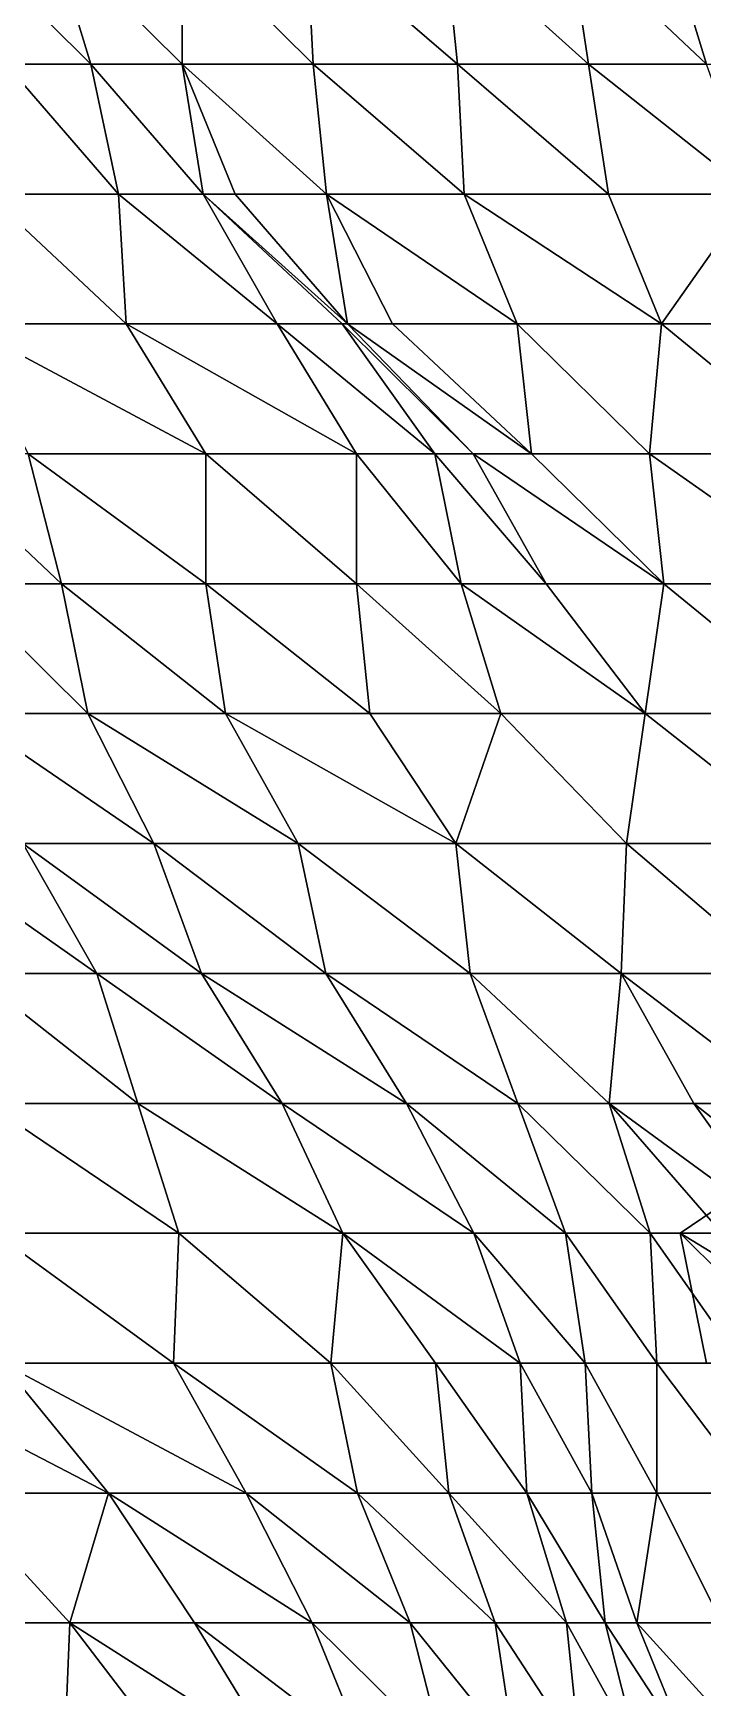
# Model space of a CAD drawing. Header units: metres. Extents: x -137 to 231, y -240 to 234.
# Drawn here: x 92.7 to 123.7, y 9 to 85.4 of the extents above; entities that cross this region are included whole.
import ezdxf

# ---------------------------------------------------------------- set-up
doc = ezdxf.new("R2010")
doc.units = ezdxf.units.M

msp = doc.modelspace()

# ---------------------------------------------------------------- linework, layer by layer
for points in [[(89.31651, 90, -493.45175), (95.37306, 84, -496.8832), (93.53914, 90, -497.94205), (93.53924, 90.0001, -497.94196)], [(89.31651, 90, -493.45175), (91.4561, 84, -492.21646), (95.37306, 84, -496.8832), (95.37316, 84.0001, -496.88312)], [(93.53914, 90, -497.94205), (99.59569, 84, -501.37347), (99.59569, 90, -501.37347), (99.59579, 90.0001, -501.37338)], [(93.53914, 90, -497.94205), (95.37306, 84, -496.8832), (99.59569, 84, -501.37347), (99.59579, 84.0001, -501.37338)], [(99.59569, 90, -501.37347), (105.65227, 84, -504.80493), (105.3466, 90, -504.98138), (105.3467, 90.0001, -504.9813)], [(99.59569, 90, -501.37347), (99.59569, 84, -501.37347), (105.65227, 84, -504.80493), (105.65237, 84.0001, -504.80484)], [(105.3466, 90, -504.98138), (112.320114, 84, -507.88342), (111.70882, 90, -508.23636), (111.708916, 90.0001, -508.23627)], [(105.3466, 90, -504.98138), (105.65227, 84, -504.80493), (112.320114, 84, -507.88342), (112.32021, 84.0001, -507.88333)], [(111.70882, 90, -508.23636), (118.37669, 84, -511.31488), (117.45973, 90, -511.8443), (117.45983, 90.0001, -511.8442)], [(111.70882, 90, -508.23636), (112.320114, 84, -507.88342), (118.37669, 84, -511.31488), (118.37679, 84.0001, -511.3148)], [(117.45973, 90, -511.8443), (123.821945, 84, -515.09924), (121.98799, 90, -516.1581), (121.98809, 90.0001, -516.15796)], [(117.45973, 90, -511.8443), (118.37669, 84, -511.31488), (123.821945, 84, -515.09924), (123.822044, 84.0001, -515.0991)], [(121.98799, 90, -516.1581), (130.48982, 84, -518.17773), (127.43324, 90, -519.9425), (127.43334, 90.0001, -519.9424)], [(121.98799, 90, -516.1581), (123.821945, 84, -515.09924), (130.48982, 84, -518.17773), (130.48993, 84.0001, -518.1776)], [(91.4561, 84, -492.21646), (90.59569, 78, -485.78503), (96.65227, 78, -489.21646), (96.65237, 78.0001, -489.21637)], [(95.37306, 84, -496.8832), (91.4561, 84, -492.21646), (96.65227, 78, -489.21646), (96.65237, 78.0001, -489.21637)], [(95.37306, 84, -496.8832), (96.65227, 78, -489.21646), (100.56923, 78, -493.8832), (100.56933, 78.0001, -493.88312)], [(99.59569, 84, -501.37347), (95.37306, 84, -496.8832), (100.56923, 78, -493.8832), (100.56933, 78.0001, -493.88312)], [(99.59569, 84, -501.37347), (106.263565, 78, -504.452), (105.65227, 84, -504.80493), (105.65237, 84.0001, -504.80484)], [(99.59569, 84, -501.37347), (100.56923, 78, -493.8832), (102.04094, 78, -499.9617), (102.04104, 78.0001, -499.9616)], [(99.59569, 84, -501.37347), (102.04094, 78, -499.9617), (106.263565, 78, -504.452), (106.263664, 78.0001, -504.4519)], [(105.65227, 84, -504.80493), (112.62578, 78, -507.70694), (112.320114, 84, -507.88342), (112.32021, 84.0001, -507.88333)], [(105.65227, 84, -504.80493), (106.263565, 78, -504.452), (112.62578, 78, -507.70694), (112.62588, 78.0001, -507.70685)], [(112.320114, 84, -507.88342), (119.293655, 78, -510.78546), (118.37669, 84, -511.31488), (118.37679, 84.0001, -511.3148)], [(112.320114, 84, -507.88342), (112.62578, 78, -507.70694), (119.293655, 78, -510.78546), (119.293755, 78.0001, -510.78537)], [(118.37669, 84, -511.31488), (125.96153, 78, -513.86395), (123.821945, 84, -515.09924), (123.822044, 84.0001, -515.0991)], [(118.37669, 84, -511.31488), (119.293655, 78, -510.78546), (125.96153, 78, -513.86395), (125.96163, 78.0001, -513.86383)], [(90.59569, 78, -485.78503), (89.42963, 72, -479.53003), (97.01448, 72, -482.07913), (97.01458, 72.0001, -482.07904)], [(96.65227, 78, -489.21646), (90.59569, 78, -485.78503), (97.01448, 72, -482.07913), (97.01458, 72.0001, -482.07904)], [(96.65227, 78, -489.21646), (97.01448, 72, -482.07913), (103.98799, 72, -484.98117), (103.98809, 72.0001, -484.98108)], [(100.56923, 78, -493.8832), (96.65227, 78, -489.21646), (103.98799, 72, -484.98117), (103.98809, 72.0001, -484.98108)], [(107.23711, 72, -496.9617), (102.04094, 78, -499.9617), (100.56923, 78, -493.8832), (100.56933, 78.0001, -493.88312)], [(100.56923, 78, -493.8832), (103.98799, 72, -484.98117), (106.98799, 72, -490.17734), (106.98809, 72.0001, -490.17725)], [(107.23711, 72, -496.9617), (100.56923, 78, -493.8832), (106.98799, 72, -490.17734), (106.98809, 72.0001, -490.17725)], [(106.263565, 78, -504.452), (102.04094, 78, -499.9617), (107.23711, 72, -496.9617), (107.237206, 72.0001, -496.9616)], [(106.263565, 78, -504.452), (115.07103, 72, -506.29517), (112.62578, 78, -507.70694), (112.62588, 78.0001, -507.70685)], [(106.263565, 78, -504.452), (107.23711, 72, -496.9617), (109.320114, 72, -502.6873), (109.32021, 72.0001, -502.6872)], [(106.263565, 78, -504.452), (109.320114, 72, -502.6873), (115.07103, 72, -506.29517), (115.07113, 72.0001, -506.29507)], [(112.62578, 78, -507.70694), (121.73891, 72, -509.3737), (119.293655, 78, -510.78546), (119.293755, 78.0001, -510.78537)], [(112.62578, 78, -507.70694), (115.07103, 72, -506.29517), (121.73891, 72, -509.3737), (121.739006, 72.0001, -509.3736)], [(121.73891, 72, -509.3737), (125.96153, 78, -513.86395), (119.293655, 78, -510.78546), (119.293755, 78.0001, -510.78537)], [(121.73891, 72, -509.3737), (130.54637, 72, -511.2169), (125.96153, 78, -513.86395), (125.96163, 78.0001, -513.86383)], [(89.42963, 72, -479.53003), (100.68236, 66, -479.9615), (97.01448, 72, -482.07913), (97.01458, 72.0001, -482.07904)], [(89.42963, 72, -479.53003), (92.48619, 66, -477.76532), (100.68236, 66, -479.9615), (100.68246, 66.0001, -479.9614)], [(97.01448, 72, -482.07913), (107.65587, 66, -482.86353), (103.98799, 72, -484.98117), (103.98809, 72.0001, -484.98108)], [(97.01448, 72, -482.07913), (100.68236, 66, -479.9615), (107.65587, 66, -482.86353), (107.65597, 66.0001, -482.86343)], [(103.98799, 72, -484.98117), (111.2672, 66, -487.70673), (106.98799, 72, -490.17734), (106.98809, 72.0001, -490.17725)], [(103.98799, 72, -484.98117), (107.65587, 66, -482.86353), (111.2672, 66, -487.70673), (111.267296, 66.0001, -487.70663)], [(113.04457, 66, -493.60876), (107.23711, 72, -496.9617), (106.98799, 72, -490.17734), (106.98809, 72.0001, -490.17725)], [(113.04457, 66, -493.60876), (106.98799, 72, -490.17734), (111.2672, 66, -487.70673), (111.267296, 66.0001, -487.70663)], [(115.73891, 66, -498.98138), (109.320114, 72, -502.6873), (107.23711, 72, -496.9617), (107.237206, 72.0001, -496.9616)], [(115.73891, 66, -498.98138), (107.23711, 72, -496.9617), (113.04457, 66, -493.60876), (113.04467, 66.0001, -493.60867)], [(115.07103, 72, -506.29517), (109.320114, 72, -502.6873), (115.73891, 66, -498.98138), (115.739006, 66.0001, -498.9813)], [(115.07103, 72, -506.29517), (115.73891, 66, -498.98138), (121.18416, 66, -502.76578), (121.18426, 66.0001, -502.7657)], [(121.73891, 72, -509.3737), (115.07103, 72, -506.29517), (121.18416, 66, -502.76578), (121.18426, 66.0001, -502.7657)], [(121.73891, 72, -509.3737), (121.18416, 66, -502.76578), (129.07466, 66, -505.1384), (129.07477, 66.0001, -505.1383)], [(130.54637, 72, -511.2169), (121.73891, 72, -509.3737), (129.07466, 66, -505.1384), (129.07477, 66.0001, -505.1383)], [(87.65225, 66, -473.62802), (94.01448, 60, -476.88297), (92.48619, 66, -477.76532), (92.48629, 66.0001, -477.76523)], [(87.65225, 66, -473.62802), (89.18053, 60, -472.74567), (94.01448, 60, -476.88297), (94.01458, 60.0001, -476.88287)], [(92.48619, 66, -477.76532), (100.68236, 60, -479.9615), (100.68236, 66, -479.9615), (100.68246, 66.0001, -479.9614)], [(92.48619, 66, -477.76532), (94.01448, 60, -476.88297), (100.68236, 60, -479.9615), (100.68246, 60.0001, -479.9614)], [(100.68236, 66, -479.9615), (107.65587, 60, -482.86353), (107.65587, 66, -482.86353), (107.65597, 66.0001, -482.86343)], [(100.68236, 66, -479.9615), (100.68236, 60, -479.9615), (107.65587, 60, -482.86353), (107.65597, 60.0001, -482.86343)], [(107.65587, 66, -482.86353), (112.48982, 60, -487.00085), (111.2672, 66, -487.70673), (111.267296, 66.0001, -487.70663)], [(107.65587, 66, -482.86353), (107.65587, 60, -482.86353), (112.48982, 60, -487.00085), (112.48992, 60.0001, -487.00076)], [(111.2672, 66, -487.70673), (116.406784, 60, -491.66757), (113.04457, 66, -493.60876), (113.04467, 66.0001, -493.60867)], [(111.2672, 66, -487.70673), (112.48982, 60, -487.00085), (116.406784, 60, -491.66757), (116.40688, 60.0001, -491.66748)], [(121.852005, 60, -495.452), (115.73891, 66, -498.98138), (113.04457, 66, -493.60876), (113.04467, 66.0001, -493.60867)], [(121.852005, 60, -495.452), (113.04457, 66, -493.60876), (116.406784, 60, -491.66757), (116.40688, 60.0001, -491.66748)], [(121.18416, 66, -502.76578), (115.73891, 66, -498.98138), (121.852005, 60, -495.452), (121.852104, 60.0001, -495.4519)], [(121.18416, 66, -502.76578), (121.852005, 60, -495.452), (129.74251, 60, -497.8246), (129.74261, 60.0001, -497.8245)], [(129.07466, 66, -505.1384), (121.18416, 66, -502.76578), (129.74251, 60, -497.8246), (129.74261, 60.0001, -497.8245)], [(89.18053, 60, -472.74567), (95.23711, 54, -476.1771), (94.01448, 60, -476.88297), (94.01458, 60.0001, -476.88287)], [(89.18053, 60, -472.74567), (89.48619, 54, -472.56918), (95.23711, 54, -476.1771), (95.237206, 54.0001, -476.177)], [(94.01448, 60, -476.88297), (101.59932, 54, -479.4321), (100.68236, 60, -479.9615), (100.68246, 60.0001, -479.9614)], [(94.01448, 60, -476.88297), (95.23711, 54, -476.1771), (101.59932, 54, -479.4321), (101.59942, 54.0001, -479.432)], [(100.68236, 60, -479.9615), (108.2672, 54, -482.51056), (107.65587, 60, -482.86353), (107.65597, 60.0001, -482.86343)], [(100.68236, 60, -479.9615), (101.59932, 54, -479.4321), (108.2672, 54, -482.51056), (108.267296, 54.0001, -482.51047)], [(107.65587, 60, -482.86353), (114.323746, 54, -485.94205), (112.48982, 60, -487.00085), (112.48992, 60.0001, -487.00076)], [(107.65587, 60, -482.86353), (108.2672, 54, -482.51056), (114.323746, 54, -485.94205), (114.323845, 54.0001, -485.94196)], [(112.48982, 60, -487.00085), (120.99162, 54, -489.02054), (116.406784, 60, -491.66757), (116.40688, 60.0001, -491.66748)], [(112.48982, 60, -487.00085), (114.323746, 54, -485.94205), (120.99162, 54, -489.02054), (120.99172, 54.0001, -489.02045)], [(121.852005, 60, -495.452), (116.406784, 60, -491.66757), (120.99162, 54, -489.02054), (120.99172, 54.0001, -489.02045)], [(121.852005, 60, -495.452), (120.99162, 54, -489.02054), (129.18776, 54, -491.2167), (129.18787, 54.0001, -491.2166)], [(129.74251, 60, -497.8246), (121.852005, 60, -495.452), (129.18776, 54, -491.2167), (129.18787, 54.0001, -491.2166)], [(89.48619, 54, -472.56918), (98.293655, 48, -474.41238), (95.23711, 54, -476.1771), (95.237206, 54.0001, -476.177)], [(89.48619, 54, -472.56918), (92.23711, 48, -470.98096), (98.293655, 48, -474.41238), (98.293755, 48.0001, -474.4123)], [(95.23711, 54, -476.1771), (104.96153, 48, -477.4909), (101.59932, 54, -479.4321), (101.59942, 54.0001, -479.432)], [(95.23711, 54, -476.1771), (98.293655, 48, -474.41238), (104.96153, 48, -477.4909), (104.96163, 48.0001, -477.4908)], [(101.59932, 54, -479.4321), (112.24071, 48, -480.21646), (108.2672, 54, -482.51056), (108.267296, 54.0001, -482.51047)], [(101.59932, 54, -479.4321), (104.96153, 48, -477.4909), (112.24071, 48, -480.21646), (112.24081, 48.0001, -480.21637)], [(114.323746, 54, -485.94205), (108.2672, 54, -482.51056), (112.24071, 48, -480.21646), (112.24081, 48.0001, -480.21637)], [(114.323746, 54, -485.94205), (112.24071, 48, -480.21646), (120.13121, 48, -482.58908), (120.13131, 48.0001, -482.589)], [(120.99162, 54, -489.02054), (114.323746, 54, -485.94205), (120.13121, 48, -482.58908), (120.13131, 48.0001, -482.589)], [(120.99162, 54, -489.02054), (120.13121, 48, -482.58908), (128.63301, 48, -484.60876), (128.63312, 48.0001, -484.60867)], [(129.18776, 54, -491.2167), (120.99162, 54, -489.02054), (128.63301, 48, -484.60876), (128.63312, 48.0001, -484.60867)], [(87.0975, 48, -467.02008), (89.90497, 42, -458.471), (95.65587, 42, -462.07892), (95.65597, 42.0001, -462.07883)], [(92.23711, 48, -470.98096), (87.0975, 48, -467.02008), (95.65587, 42, -462.07892), (95.65597, 42.0001, -462.07883)], [(92.23711, 48, -470.98096), (95.65587, 42, -462.07892), (100.48982, 42, -466.21625), (100.48992, 42.0001, -466.21616)], [(98.293655, 48, -474.41238), (92.23711, 48, -470.98096), (100.48982, 42, -466.21625), (100.48992, 42.0001, -466.21616)], [(98.293655, 48, -474.41238), (100.48982, 42, -466.21625), (106.24071, 42, -469.82416), (106.24081, 42.0001, -469.82407)], [(104.96153, 48, -477.4909), (98.293655, 48, -474.41238), (106.24071, 42, -469.82416), (106.24081, 42.0001, -469.82407)], [(104.96153, 48, -477.4909), (106.24071, 42, -469.82416), (112.908585, 42, -472.90268), (112.90868, 42.0001, -472.9026)], [(112.24071, 48, -480.21646), (104.96153, 48, -477.4909), (112.908585, 42, -472.90268), (112.90868, 42.0001, -472.9026)], [(112.24071, 48, -480.21646), (112.908585, 42, -472.90268), (119.882126, 42, -475.8047), (119.882225, 42.0001, -475.8046)], [(120.13121, 48, -482.58908), (112.24071, 48, -480.21646), (119.882126, 42, -475.8047), (119.882225, 42.0001, -475.8046)], [(120.13121, 48, -482.58908), (119.882126, 42, -475.8047), (127.1613, 42, -478.53027), (127.1614, 42.0001, -478.53018)], [(128.63301, 48, -484.60876), (120.13121, 48, -482.58908), (127.1613, 42, -478.53027), (127.1614, 42.0001, -478.53018)], [(89.90497, 42, -458.471), (90.572845, 36, -451.1572), (97.54637, 36, -454.05923), (97.54647, 36.0001, -454.05914)], [(95.65587, 42, -462.07892), (89.90497, 42, -458.471), (97.54637, 36, -454.05923), (97.54647, 36.0001, -454.05914)], [(95.65587, 42, -462.07892), (97.54637, 36, -454.05923), (104.21425, 36, -457.13773), (104.21435, 36.0001, -457.13763)], [(100.48982, 42, -466.21625), (95.65587, 42, -462.07892), (104.21425, 36, -457.13773), (104.21435, 36.0001, -457.13763)], [(100.48982, 42, -466.21625), (104.21425, 36, -457.13773), (109.96513, 36, -460.74567), (109.96523, 36.0001, -460.74557)], [(106.24071, 42, -469.82416), (100.48982, 42, -466.21625), (109.96513, 36, -460.74567), (109.96523, 36.0001, -460.74557)], [(106.24071, 42, -469.82416), (109.96513, 36, -460.74567), (115.10475, 36, -464.7065), (115.10485, 36.0001, -464.70642)], [(112.908585, 42, -472.90268), (106.24071, 42, -469.82416), (115.10475, 36, -464.7065), (115.10485, 36.0001, -464.70642)], [(112.908585, 42, -472.90268), (115.10475, 36, -464.7065), (119.32738, 36, -469.19678), (119.32748, 36.0001, -469.1967)], [(119.882126, 42, -475.8047), (112.908585, 42, -472.90268), (119.32738, 36, -469.19678), (119.32748, 36.0001, -469.1967)], [(119.882126, 42, -475.8047), (119.32738, 36, -469.19678), (123.24434, 36, -473.86353), (123.24444, 36.0001, -473.86343)], [(119.882126, 42, -475.8047), (127.7726, 36, -478.17734), (127.1613, 42, -478.53027), (127.1614, 42.0001, -478.53018)], [(119.882126, 42, -475.8047), (123.24434, 36, -473.86353), (127.7726, 36, -478.17734), (127.7727, 36.0001, -478.17725)], [(90.572845, 36, -451.1572), (90.93506, 30, -444.01987), (99.436874, 30, -446.03955), (99.43697, 30.0001, -446.03946)], [(97.54637, 36, -454.05923), (90.572845, 36, -451.1572), (99.436874, 30, -446.03955), (99.43697, 30.0001, -446.03946)], [(97.54637, 36, -454.05923), (99.436874, 30, -446.03955), (107.02168, 30, -448.58865), (107.02178, 30.0001, -448.58856)], [(104.21425, 36, -457.13773), (97.54637, 36, -454.05923), (107.02168, 30, -448.58865), (107.02178, 30.0001, -448.58856)], [(104.21425, 36, -457.13773), (107.02168, 30, -448.58865), (113.07826, 30, -452.02008), (113.07836, 30.0001, -452.02)], [(109.96513, 36, -460.74567), (104.21425, 36, -457.13773), (113.07826, 30, -452.02008), (113.07836, 30.0001, -452.02)], [(109.96513, 36, -460.74567), (113.07826, 30, -452.02008), (117.30089, 30, -456.51038), (117.30099, 30.0001, -456.51028)], [(115.10475, 36, -464.7065), (109.96513, 36, -460.74567), (117.30089, 30, -456.51038), (117.30099, 30.0001, -456.51028)], [(115.10475, 36, -464.7065), (117.30089, 30, -456.51038), (121.21785, 30, -461.1771), (121.21795, 30.0001, -461.177)], [(119.32738, 36, -469.19678), (115.10475, 36, -464.7065), (121.21785, 30, -461.1771), (121.21795, 30.0001, -461.177)], [(119.32738, 36, -469.19678), (127.52351, 30, -471.3929), (123.24434, 36, -473.86353), (123.24444, 36.0001, -473.86343)], [(119.32738, 36, -469.19678), (121.21785, 30, -461.1771), (124.52351, 30, -466.1968), (124.52361, 30.0001, -466.19672)], [(119.32738, 36, -469.19678), (124.52351, 30, -466.1968), (127.52351, 30, -471.3929), (127.52361, 30.0001, -471.39282)], [(131.51991, 30, -503.72665), (122.59932, 30, -515.8052), (131.46333, 36, -510.68747), (131.46344, 36.0001, -510.68738)], [(131.46333, 36, -510.68747), (122.59932, 30, -515.8052), (128.65587, 30, -519.2366), (128.65598, 30.0001, -519.23645)], [(123.24434, 36, -473.86353), (130.82918, 30, -476.41263), (127.7726, 36, -478.17734), (127.7727, 36.0001, -478.17725)], [(123.24434, 36, -473.86353), (127.52351, 30, -471.3929), (130.82918, 30, -476.41263), (130.82928, 30.0001, -476.41254)], [(90.93506, 30, -444.01987), (91.29727, 24, -436.88254), (99.18776, 24, -439.2552), (99.18786, 24.0001, -439.2551)], [(99.436874, 30, -446.03955), (90.93506, 30, -444.01987), (99.18776, 24, -439.2552), (99.18786, 24.0001, -439.2551)], [(99.436874, 30, -446.03955), (99.18776, 24, -439.2552), (106.466965, 24, -441.9807), (106.467064, 24.0001, -441.98062)], [(107.02168, 30, -448.58865), (99.436874, 30, -446.03955), (106.466965, 24, -441.9807), (106.467064, 24.0001, -441.98062)], [(107.02168, 30, -448.58865), (106.466965, 24, -441.9807), (111.30089, 24, -446.11807), (111.30099, 24.0001, -446.11798)], [(107.02168, 30, -448.58865), (115.21785, 24, -450.7848), (113.07826, 30, -452.02008), (113.07836, 30.0001, -452.02)], [(107.02168, 30, -448.58865), (111.30089, 24, -446.11807), (115.21785, 24, -450.7848), (115.21795, 24.0001, -450.7847)], [(113.07826, 30, -452.02008), (118.21785, 24, -455.98096), (117.30089, 30, -456.51038), (117.30099, 30.0001, -456.51028)], [(113.07826, 30, -452.02008), (115.21785, 24, -450.7848), (118.21785, 24, -455.98096), (118.21795, 24.0001, -455.98087)], [(117.30089, 30, -456.51038), (121.52351, 24, -461.00064), (121.21785, 30, -461.1771), (121.21795, 30.0001, -461.177)], [(117.30089, 30, -456.51038), (118.21785, 24, -455.98096), (121.52351, 24, -461.00064), (121.52361, 24.0001, -461.00055)], [(121.21785, 30, -461.1771), (125.440475, 24, -465.6674), (124.52351, 30, -466.1968), (124.52361, 30.0001, -466.19672)], [(121.21785, 30, -461.1771), (121.52351, 24, -461.00064), (125.440475, 24, -465.6674), (125.440575, 24.0001, -465.6673)], [(132.43687, 24, -503.19724), (123.821945, 24, -515.09924), (122.59932, 30, -515.8052), (122.59942, 30.0001, -515.80505)], [(132.43687, 24, -503.19724), (122.59932, 30, -515.8052), (131.51991, 30, -503.72665), (131.52002, 30.0001, -503.72656)], [(122.59932, 30, -515.8052), (128.65587, 24, -519.2366), (128.65587, 30, -519.2366), (128.65598, 30.0001, -519.23645)], [(122.59932, 30, -515.8052), (123.821945, 24, -515.09924), (128.65587, 24, -519.2366), (128.65598, 24.0001, -519.23645)], [(84.62941, 24, -433.80402), (96.18776, 18, -434.05902), (91.29727, 24, -436.88254), (91.29737, 24.0001, -436.88245)], [(84.62941, 24, -433.80402), (88.908585, 18, -431.33344), (96.18776, 18, -434.05902), (96.18786, 18.0001, -434.05893)], [(91.29727, 24, -436.88254), (102.55, 18, -437.314), (99.18776, 24, -439.2552), (99.18786, 24.0001, -439.2551)], [(91.29727, 24, -436.88254), (96.18776, 18, -434.05902), (102.55, 18, -437.314), (102.5501, 18.0001, -437.3139)], [(99.18776, 24, -439.2552), (107.68959, 18, -441.27484), (106.466965, 24, -441.9807), (106.467064, 24.0001, -441.98062)], [(99.18776, 24, -439.2552), (102.55, 18, -437.314), (107.68959, 18, -441.27484), (107.68969, 18.0001, -441.27475)], [(106.466965, 24, -441.9807), (111.912186, 18, -445.76514), (111.30089, 24, -446.11807), (111.30099, 24.0001, -446.11798)], [(106.466965, 24, -441.9807), (107.68959, 18, -441.27484), (111.912186, 18, -445.76514), (111.912285, 18.0001, -445.76505)], [(111.30089, 24, -446.11807), (115.52351, 18, -450.6083), (115.21785, 24, -450.7848), (115.21795, 24.0001, -450.7847)], [(111.30089, 24, -446.11807), (111.912186, 18, -445.76514), (115.52351, 18, -450.6083), (115.52361, 18.0001, -450.60822)], [(115.21785, 24, -450.7848), (118.52351, 18, -455.80447), (118.21785, 24, -455.98096), (118.21795, 24.0001, -455.98087)], [(115.21785, 24, -450.7848), (115.52351, 18, -450.6083), (118.52351, 18, -455.80447), (118.52361, 18.0001, -455.80438)], [(118.21785, 24, -455.98096), (121.52351, 18, -461.00064), (121.52351, 24, -461.00064), (121.52361, 24.0001, -461.00055)], [(118.21785, 24, -455.98096), (118.52351, 18, -455.80447), (121.52351, 18, -461.00064), (121.52361, 18.0001, -461.00055)], [(121.52351, 24, -461.00064), (126.0518, 18, -465.31442), (125.440475, 24, -465.6674), (125.440575, 24.0001, -465.6673)], [(121.52351, 24, -461.00064), (121.52351, 18, -461.00064), (126.0518, 18, -465.31442), (126.0519, 18.0001, -465.31433)], [(88.908585, 18, -431.33344), (88.04817, 12, -424.902), (94.410385, 12, -428.15695), (94.410484, 12.0001, -428.15686)], [(96.18776, 18, -434.05902), (88.908585, 18, -431.33344), (94.410385, 12, -428.15695), (94.410484, 12.0001, -428.15686)], [(96.18776, 18, -434.05902), (94.410385, 12, -428.15695), (100.1613, 12, -431.7649), (100.1614, 12.0001, -431.7648)], [(96.18776, 18, -434.05902), (105.60652, 12, -435.5493), (102.55, 18, -437.314), (102.5501, 18.0001, -437.3139)], [(96.18776, 18, -434.05902), (100.1613, 12, -431.7649), (105.60652, 12, -435.5493), (105.60662, 12.0001, -435.5492)], [(102.55, 18, -437.314), (110.13484, 12, -439.86307), (107.68959, 18, -441.27484), (107.68969, 18.0001, -441.27475)], [(102.55, 18, -437.314), (105.60652, 12, -435.5493), (110.13484, 12, -439.86307), (110.13494, 12.0001, -439.86298)], [(107.68959, 18, -441.27484), (114.0518, 12, -444.52982), (111.912186, 18, -445.76514), (111.912285, 18.0001, -445.76505)], [(107.68959, 18, -441.27484), (110.13484, 12, -439.86307), (114.0518, 12, -444.52982), (114.0519, 12.0001, -444.52972)], [(111.912186, 18, -445.76514), (117.35744, 12, -449.5495), (115.52351, 18, -450.6083), (115.52361, 18.0001, -450.60822)], [(111.912186, 18, -445.76514), (114.0518, 12, -444.52982), (117.35744, 12, -449.5495), (117.35754, 12.0001, -449.5494)], [(115.52351, 18, -450.6083), (119.13484, 12, -455.45154), (118.52351, 18, -455.80447), (118.52361, 18.0001, -455.80438)], [(115.52351, 18, -450.6083), (117.35744, 12, -449.5495), (119.13484, 12, -455.45154), (119.13494, 12.0001, -455.45145)], [(118.52351, 18, -455.80447), (120.60652, 12, -461.53003), (121.52351, 18, -461.00064), (121.52361, 18.0001, -461.00055)], [(118.52351, 18, -455.80447), (119.13484, 12, -455.45154), (120.60652, 12, -461.53003), (120.60662, 12.0001, -461.52994)], [(121.52351, 18, -461.00064), (120.60652, 12, -461.53003), (124.52351, 12, -466.1968), (124.52361, 12.0001, -466.19672)], [(121.52351, 18, -461.00064), (124.52351, 12, -466.1968), (126.0518, 18, -465.31442), (126.0519, 18.0001, -465.31433)], [(88.04817, 12, -424.902), (89.0217, 6, -417.4117), (94.1613, 6, -421.3726), (94.1614, 6.0001, -421.3725)], [(94.410385, 12, -428.15695), (88.04817, 12, -424.902), (94.1613, 6, -421.3726), (94.1614, 6.0001, -421.3725)], [(94.410385, 12, -428.15695), (94.1613, 6, -421.3726), (98.995224, 6, -425.50992), (98.99532, 6.0001, -425.50983)], [(94.410385, 12, -428.15695), (103.82918, 6, -429.64725), (100.1613, 12, -431.7649), (100.1614, 12.0001, -431.7648)], [(94.410385, 12, -428.15695), (98.995224, 6, -425.50992), (103.82918, 6, -429.64725), (103.82928, 6.0001, -429.64716)], [(100.1613, 12, -431.7649), (108.0518, 6, -434.13754), (105.60652, 12, -435.5493), (105.60662, 12.0001, -435.5492)], [(100.1613, 12, -431.7649), (103.82918, 6, -429.64725), (108.0518, 6, -434.13754), (108.0519, 6.0001, -434.13745)], [(105.60652, 12, -435.5493), (111.6631, 6, -438.9807), (110.13484, 12, -439.86307), (110.13494, 12.0001, -439.86298)], [(105.60652, 12, -435.5493), (108.0518, 6, -434.13754), (111.6631, 6, -438.9807), (111.6632, 6.0001, -438.98062)], [(110.13484, 12, -439.86307), (114.968765, 6, -444.00043), (114.0518, 12, -444.52982), (114.0519, 12.0001, -444.52972)], [(110.13484, 12, -439.86307), (111.6631, 6, -438.9807), (114.968765, 6, -444.00043), (114.968864, 6.0001, -444.00034)], [(114.0518, 12, -444.52982), (117.968765, 6, -449.19656), (117.35744, 12, -449.5495), (117.35754, 12.0001, -449.5494)], [(114.0518, 12, -444.52982), (114.968765, 6, -444.00043), (117.968765, 6, -449.19656), (117.968864, 6.0001, -449.19647)], [(117.35744, 12, -449.5495), (120.6631, 6, -454.56918), (119.13484, 12, -455.45154), (119.13494, 12.0001, -455.45145)], [(117.35744, 12, -449.5495), (117.968765, 6, -449.19656), (120.6631, 6, -454.56918), (120.6632, 6.0001, -454.5691)], [(119.13484, 12, -455.45154), (123.0518, 6, -460.11826), (120.60652, 12, -461.53003), (120.60662, 12.0001, -461.52994)], [(119.13484, 12, -455.45154), (120.6631, 6, -454.56918), (123.0518, 6, -460.11826), (123.0519, 6.0001, -460.11816)], [(120.60652, 12, -461.53003), (126.0518, 6, -465.31442), (124.52351, 12, -466.1968), (124.52361, 12.0001, -466.19672)], [(120.60652, 12, -461.53003), (123.0518, 6, -460.11826), (126.0518, 6, -465.31442), (126.0519, 6.0001, -465.31433)]]:
    msp.add_3dface(points)

doc.saveas('drawing.dxf')
